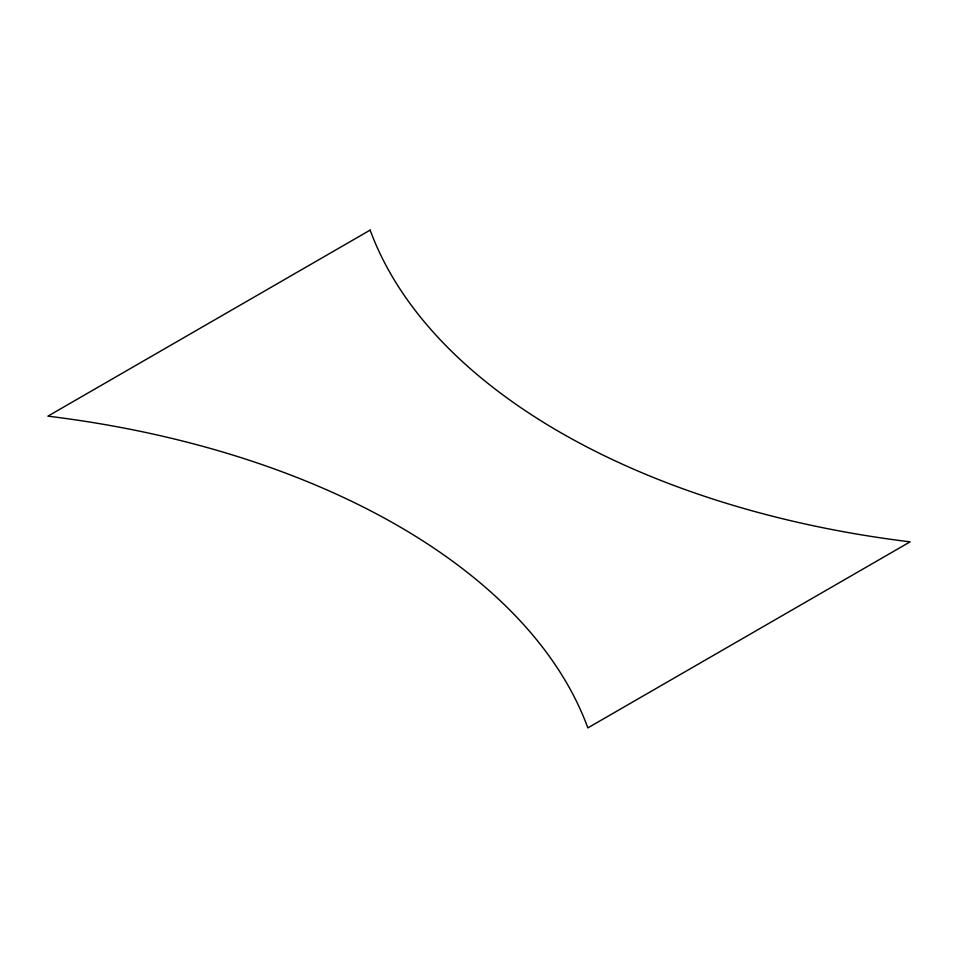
<?xml version="1.0" encoding="UTF-8"?>
<svg xmlns="http://www.w3.org/2000/svg" width="958" height="958" viewBox="0 0 958 958"><rect width="100%" height="100%" fill="white"/><g stroke="black" fill="none" stroke-linecap="round" stroke-linejoin="round"><path stroke-width="1.44" d="M370.147 230.112L47.9 416.155A699.951 404.108 0 0 1 587.853 727.888L910.1 541.845A699.975 404.12 0 0 1 370.147 230.112"/></g></svg>
